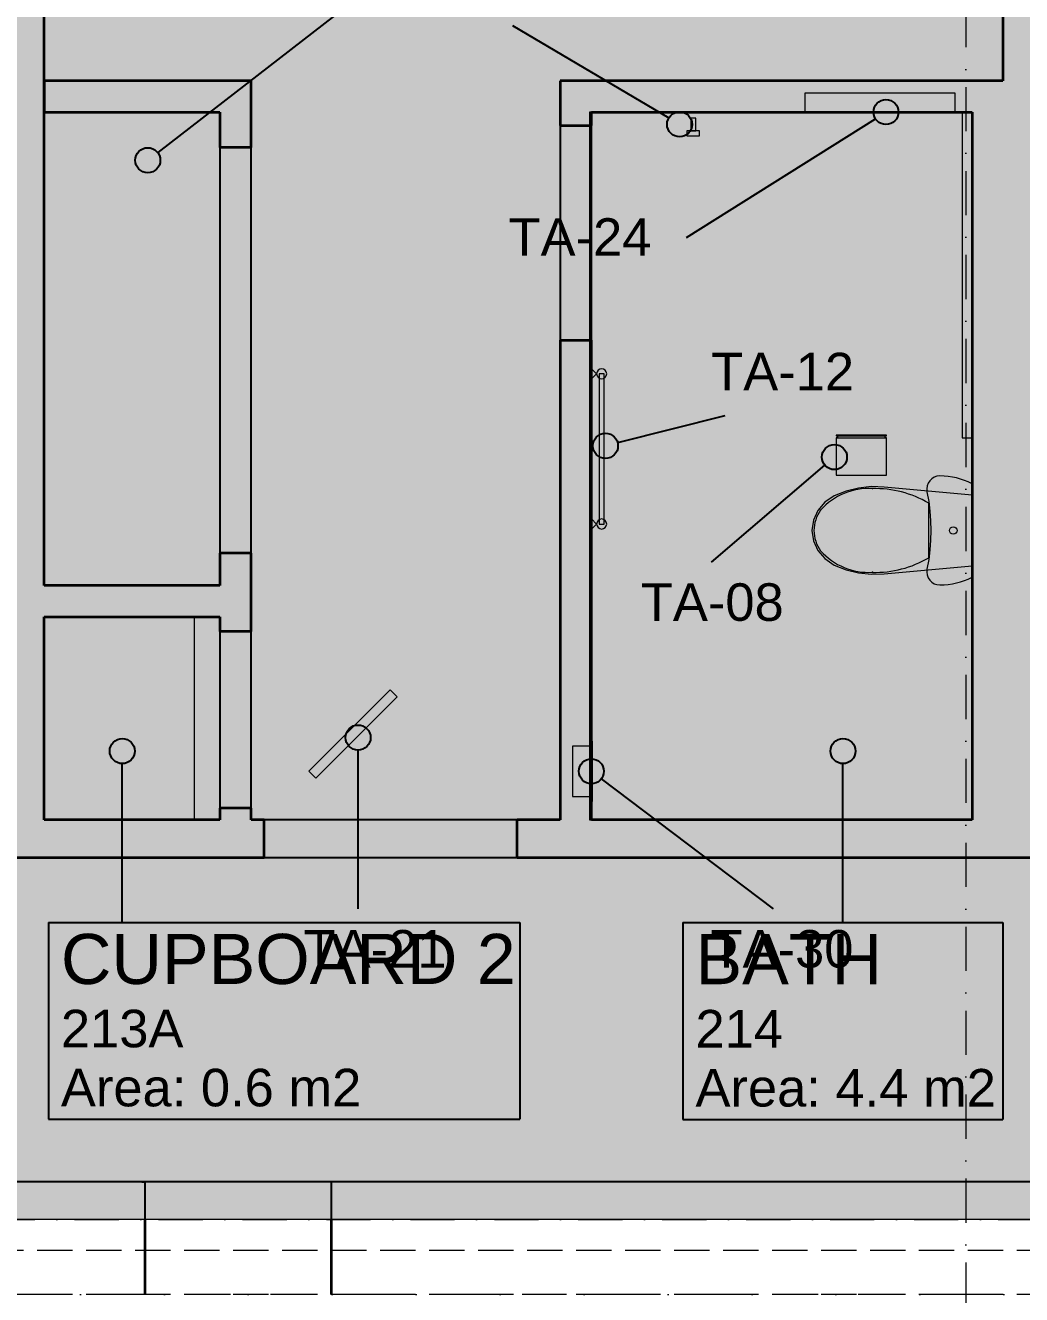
# Model space of a CAD drawing. Header units: millimetres. Extents: x -14278 to 101596, y -22378 to 34603.
# Drawn here: x 84334 to 88313, y 4373 to 9440 of the extents above; entities that cross this region are included whole.
import ezdxf
from ezdxf.enums import TextEntityAlignment as Align

# ---------------------------------------------------------------- set-up
doc = ezdxf.new("R2010")
doc.units = ezdxf.units.MM
doc.header["$MEASUREMENT"] = 0
for name, pattern in [('Dashed', [282.222223, 141.111112, -141.111112]), ('Dot & Dashed', [335.138881, 176.388884, -88.194442, 0, -70.555556]), ('Hidden Line', [195.611112, 141.111112, -54.5])]:
    doc.linetypes.add(name, pattern=pattern)
for name, color, linetype in [('A-Zz_20_10_90-T_TextFFEInternal', 7, 'Continuous'), ('NewA-Ee_25_10-M_WallsExternal', 7, 'Continuous'), ('NewA-Ee_25_10-M_WallsInternal', 7, 'Continuous'), ('NewA-Ee_30_10-M_Roofs', 7, 'Continuous'), ('NewA-Ee_30_40-M_Floors', 7, 'Continuous'), ('NewA-Ee_40_20-M_GeneralFFAndEInternalEquipment', 7, 'Continuous'), ('NewA-Ee_40_20-M_GeneralFFAndEInternalFixed', 7, 'Continuous'), ('NewA-Ee_40_20-M_GeneralFFAndEInternalSanitary', 7, 'Continuous'), ('NewA-SL-M_SpacesInternal', 7, 'Continuous'), ('NewA-Ss_30_25-M_CeilingAndSoffitSystems', 7, 'Continuous'), ('NewA-Zz_20_10_90-T_TextFFEInternal', 7, 'Continuous'), ('NewA-Zz_35_40_80-M_GridStructural', 7, 'Continuous'), ('NewA-Zz_50_10_90-P_BoundarySpace', 7, 'Continuous'), ('NewA-Zz_50_90_00-M_GrossInternal', 7, 'Continuous'), ('NewA-Zz_60_50_90-P_VoidOpening', 7, 'Continuous')]:
    doc.layers.add(name, color=color, linetype=linetype)
doc.styles.add('GENERATED_STYLE_1', font='')
doc.styles.get('GENERATED_STYLE_1').set_extended_font_data('Arial')

# ---------------------------------------------------------------- blocks, each defined once
blk = doc.blocks.new('Slab_29_2', base_point=(92290.2, 4673.4))
at = {"layer": 'NewA-Ee_30_40-M_Floors', "linetype": 'Continuous', "lineweight": 13}
blk.add_hatch(color=254, dxfattribs=at).paths.add_polyline_path([(92290.2, 4673.4), (92290.2, 10970.6), (94739.9, 10970.6), (94739.9, 13222.7), (60190.4, 13222.7), (60190.4, 4673.4)])
at = {"layer": 'NewA-Ee_30_40-M_Floors', "color": 6, "linetype": 'Continuous', "lineweight": 13, "flags": 128}
blk.add_lwpolyline([(92290.2, 4673.4), (60190.4, 4673.4), (60190.4, 13222.7), (94739.9, 13222.7), (94739.9, 10970.6), (92290.2, 10970.6)], close=True, dxfattribs=at)
blk = doc.blocks.new('BEDROOM_213_35_2', base_point=(86696, 12688))
at = {"layer": 'NewA-SL-M_SpacesInternal', "color": 253, "linetype": 'Continuous', "lineweight": 13}
for p, q in [((84409.2, 13222.7), (84409.2, 9420.6)), ((88237.2, 13222.7), (84409.2, 13222.7)), ((88237.2, 9219.3), (88237.2, 13222.7)), ((84409.2, 9420.6), (84409.2, 9219.3)), ((84409.2, 9219.3), (85235.7, 9219.3)), ((85235.7, 9219.3), (85235.7, 6268.3)), ((86469.5, 6268.3), (86469.5, 9219.3)), ((86469.5, 9219.3), (88237.2, 9219.3)), ((85235.7, 6268.3), (86469.5, 6268.3))]:
    blk.add_line(p, q, dxfattribs=at)
at = {"layer": 'NewA-SL-M_SpacesInternal', "linetype": 'Continuous'}
for p, q in [((85937.4, 13041.5), (85937.4, 12727.2)), ((85937.4, 13041.5), (87454.6, 13041.5)), ((87454.6, 13041.5), (87454.6, 12727.2)), ((85937.4, 12727.2), (85937.4, 12491.5)), ((87454.6, 12727.2), (87454.6, 12491.5)), ((85937.4, 12491.5), (85937.4, 12255.8)), ((87454.6, 12491.5), (87454.6, 12255.8)), ((85937.4, 12255.8), (87454.6, 12255.8))]:
    blk.add_line(p, q, dxfattribs=at)
at = {"layer": 'NewA-SL-M_SpacesInternal', "color": 5, "lineweight": 70, "style": 'GENERATED_STYLE_1'}
for tag, height, p in [('ROOM_NAME', 200, (85987.4, 12995.8)), ('ROOM_NUMBER', 150, (85987.4, 12693)), ('adj_text', 150, (85987.4, 12457.2))]:
    blk.add_attdef(tag, text='', height=height, dxfattribs=at).set_placement(p, align=Align.TOP_LEFT)
blk = doc.blocks.new('HALL_217_37_2', base_point=(63774.1, 5508.9))
at = {"layer": 'NewA-SL-M_SpacesInternal', "color": 253, "linetype": 'Continuous', "lineweight": 13}
for p, q in [((92290.2, 6118.3), (64013.7, 6118.3)), ((65539.9, 4823.3), (92290.2, 4823.3))]:
    blk.add_line(p, q, dxfattribs=at)
at = {"layer": 'NewA-SL-M_SpacesInternal', "color": 5, "lineweight": 70, "style": 'GENERATED_STYLE_1'}
for tag, height, p in [('ROOM_NAME', 200, (63128.1, 5816.7)), ('ROOM_NUMBER', 150, (63128.1, 5513.9)), ('adj_text', 150, (63128.1, 5278.2))]:
    blk.add_attdef(tag, text='', height=height, dxfattribs=at).set_placement(p, align=Align.TOP_LEFT)
blk = doc.blocks.new('BATH_214_46_2', base_point=(87599.1, 5504.5))
at = {"layer": 'NewA-SL-M_SpacesInternal', "color": 253, "linetype": 'Continuous', "lineweight": 13}
for p, q in [((88047, 9169.3), (87447, 9169.3)), ((87447, 9169.3), (87447, 9094.3)), ((88047, 9094.3), (88047, 9169.3)), ((86594.5, 9094.3), (86594.5, 6562.2)), ((87447, 9094.3), (86594.5, 9094.3)), ((88114.6, 9094.3), (88047, 9094.3)), ((88114.6, 6268.3), (88114.6, 9094.3)), ((86594.5, 6562.2), (86519.5, 6562.2)), ((86519.5, 6562.2), (86519.5, 6362.2)), ((86519.5, 6362.2), (86594.5, 6362.2)), ((86594.5, 6362.2), (86594.5, 6268.3)), ((86594.5, 6268.3), (88114.6, 6268.3))]:
    blk.add_line(p, q, dxfattribs=at)
at = {"layer": 'NewA-SL-M_SpacesInternal', "linetype": 'Continuous'}
for p, q in [((86960.2, 5858), (86960.2, 5543.8)), ((86960.2, 5858), (88237.9, 5858)), ((88237.9, 5858), (88237.9, 5543.8)), ((86960.2, 5543.8), (86960.2, 5308)), ((88237.9, 5543.8), (88237.9, 5308)), ((86960.2, 5308), (86960.2, 5072.3)), ((88237.9, 5308), (88237.9, 5072.3)), ((86960.2, 5072.3), (88237.9, 5072.3))]:
    blk.add_line(p, q, dxfattribs=at)
at = {"layer": 'NewA-SL-M_SpacesInternal', "color": 5, "lineweight": 70, "style": 'GENERATED_STYLE_1'}
for tag, height, p in [('ROOM_NAME', 200, (87010.2, 5812.3)), ('ROOM_NUMBER', 150, (87010.2, 5509.5)), ('adj_text', 150, (87010.2, 5273.8))]:
    blk.add_attdef(tag, text='', height=height, dxfattribs=at).set_placement(p, align=Align.TOP_LEFT)
blk = doc.blocks.new('CUPBOARD 1_213B_55_2', base_point=(86513, 9913.4))
at = {"layer": 'NewA-SL-M_SpacesInternal', "linetype": 'Continuous'}
for p, q in [((85571.3, 10267), (85571.3, 9952.7)), ((85571.3, 10267), (87454.6, 10267)), ((87454.6, 10267), (87454.6, 9952.7)), ((85571.3, 9952.7), (85571.3, 9717)), ((87454.6, 9952.7), (87454.6, 9717)), ((85571.3, 9717), (85571.3, 9481.3)), ((87454.6, 9717), (87454.6, 9481.3)), ((85571.3, 9481.3), (87454.6, 9481.3))]:
    blk.add_line(p, q, dxfattribs=at)
at = {"layer": 'NewA-SL-M_SpacesInternal', "color": 253, "linetype": 'Continuous', "lineweight": 13}
for p, q in [((84409.2, 9094.3), (84409.2, 7203.9)), ((85110.7, 9094.3), (84409.2, 9094.3)), ((85110.7, 7203.9), (85110.7, 9094.3)), ((84409.2, 7203.9), (85110.7, 7203.9))]:
    blk.add_line(p, q, dxfattribs=at)
at = {"layer": 'NewA-SL-M_SpacesInternal', "color": 5, "lineweight": 70, "style": 'GENERATED_STYLE_1'}
for tag, height, p in [('ROOM_NAME', 200, (85621.3, 10221.3)), ('ROOM_NUMBER', 150, (85621.3, 9918.4)), ('adj_text', 150, (85621.3, 9682.7))]:
    blk.add_attdef(tag, text='', height=height, dxfattribs=at).set_placement(p, align=Align.TOP_LEFT)
blk = doc.blocks.new('CUPBOARD 2_213A_60_2', base_point=(85367.7, 5505.3))
at = {"layer": 'NewA-SL-M_SpacesInternal', "color": 253, "linetype": 'Continuous', "lineweight": 13}
for p, q in [((84409.2, 7078.9), (84409.2, 6268.3)), ((85110.7, 7078.9), (84409.2, 7078.9)), ((85110.7, 6268.3), (85110.7, 7078.9)), ((84409.2, 6268.3), (85110.7, 6268.3))]:
    blk.add_line(p, q, dxfattribs=at)
at = {"layer": 'NewA-SL-M_SpacesInternal', "linetype": 'Continuous'}
for p, q in [((84426.1, 5858.9), (84426.1, 5544.6)), ((84426.1, 5858.9), (86309.4, 5858.9)), ((86309.4, 5858.9), (86309.4, 5544.6)), ((84426.1, 5544.6), (84426.1, 5308.9)), ((86309.4, 5544.6), (86309.4, 5308.9)), ((84426.1, 5308.9), (84426.1, 5073.1)), ((86309.4, 5308.9), (86309.4, 5073.1)), ((84426.1, 5073.1), (86309.4, 5073.1))]:
    blk.add_line(p, q, dxfattribs=at)
at = {"layer": 'NewA-SL-M_SpacesInternal', "color": 5, "lineweight": 70, "style": 'GENERATED_STYLE_1'}
for tag, height, p in [('ROOM_NAME', 200, (84476.1, 5813.1)), ('ROOM_NUMBER', 150, (84476.1, 5510.3)), ('adj_text', 150, (84476.1, 5274.6))]:
    blk.add_attdef(tag, text='', height=height, dxfattribs=at).set_placement(p, align=Align.TOP_LEFT)
blk = doc.blocks.new('Slab_32_2', base_point=(86587.1, 6268.3))
at = {"layer": 'NewA-Ss_30_25-M_CeilingAndSoffitSystems', "linetype": 'Continuous', "lineweight": 0}
blk.add_hatch(color=255, dxfattribs=at).paths.add_polyline_path([(86587.1, 6268.3), (88114.6, 6268.3), (88114.6, 9094.3), (86587.1, 9094.3)])
at = {"layer": 'NewA-Ss_30_25-M_CeilingAndSoffitSystems', "color": 6, "linetype": 'Continuous', "lineweight": 13, "flags": 128}
blk.add_lwpolyline([(86587.1, 6268.3), (88114.6, 6268.3), (88114.6, 9094.3), (86587.1, 9094.3)], close=True, dxfattribs=at)
blk = doc.blocks.new('Slab_44_2', base_point=(84409.2, 13222.7))
at = {"layer": 'NewA-Ss_30_25-M_CeilingAndSoffitSystems', "linetype": 'Continuous', "lineweight": 0}
blk.add_hatch(color=255, dxfattribs=at).paths.add_polyline_path([(84409.2, 13222.7), (84409.2, 9219.3), (85235.7, 9219.3), (85235.7, 6268.3), (86469.5, 6268.3), (86469.5, 9219.3), (88237.2, 9219.3), (88237.2, 13222.7)])
at = {"layer": 'NewA-Ss_30_25-M_CeilingAndSoffitSystems', "color": 6, "linetype": 'Continuous', "lineweight": 13, "flags": 128}
blk.add_lwpolyline([(84409.2, 13222.7), (84409.2, 9219.3), (85235.7, 9219.3), (85235.7, 6268.3), (86469.5, 6268.3), (86469.5, 9219.3), (88237.2, 9219.3), (88237.2, 13222.7)], close=True, dxfattribs=at)
blk = doc.blocks.new('Slab_46_2', base_point=(92290.2, 4823.3))
at = {"layer": 'NewA-Ss_30_25-M_CeilingAndSoffitSystems', "linetype": 'Continuous', "lineweight": 0}
blk.add_hatch(color=255, dxfattribs=at).paths.add_polyline_path([(92290.2, 4823.3), (92290.2, 6118.3), (64013.7, 6118.3), (64013.7, 8579), (62713.2, 8579), (62713.2, 4817.8)])
at = {"layer": 'NewA-Ss_30_25-M_CeilingAndSoffitSystems', "color": 6, "linetype": 'Continuous', "lineweight": 13, "flags": 128}
blk.add_lwpolyline([(92290.2, 4823.3), (62713.2, 4817.8), (62713.2, 8579), (64013.7, 8579), (64013.7, 6118.3), (92290.2, 6118.3)], close=True, dxfattribs=at)
blk = doc.blocks.new('Slab_53_2', base_point=(84409.2, 7078.9))
at = {"layer": 'NewA-Ss_30_25-M_CeilingAndSoffitSystems', "linetype": 'Continuous', "lineweight": 0}
blk.add_hatch(color=255, dxfattribs=at).paths.add_polyline_path([(84409.2, 7078.9), (84409.2, 6268.3), (85110.7, 6268.3), (85110.7, 7078.9)])
at = {"layer": 'NewA-Ss_30_25-M_CeilingAndSoffitSystems', "color": 6, "linetype": 'Continuous', "lineweight": 13, "flags": 128}
blk.add_lwpolyline([(84409.2, 7078.9), (85110.7, 7078.9), (85110.7, 6268.3), (84409.2, 6268.3)], close=True, dxfattribs=at)
blk = doc.blocks.new('Slab_54_2', base_point=(84409.2, 7203.9))
at = {"layer": 'NewA-Ss_30_25-M_CeilingAndSoffitSystems', "linetype": 'Continuous', "lineweight": 0}
blk.add_hatch(color=255, dxfattribs=at).paths.add_polyline_path([(84409.2, 7203.9), (85110.7, 7203.9), (85110.7, 9094.3), (84409.2, 9094.3)])
at = {"layer": 'NewA-Ss_30_25-M_CeilingAndSoffitSystems', "color": 6, "linetype": 'Continuous', "lineweight": 13, "flags": 128}
blk.add_lwpolyline([(84409.2, 7203.9), (85110.7, 7203.9), (85110.7, 9094.3), (84409.2, 9094.3)], close=True, dxfattribs=at)
blk = doc.blocks.new('Wall_71_2', base_point=(94890.2, 4673))
at = {"layer": 'NewA-Ee_25_10-M_WallsExternal', "linetype": 'Continuous'}
for p, q in [((84799.1, 4823.3), (84812.1, 4823.3)), ((84812.1, 4806.9), (84812.1, 4823.3)), ((85556.1, 4823.3), (84812.1, 4823.3)), ((85569.1, 4823.3), (85556.1, 4823.3)), ((85556.1, 4806.9), (85556.1, 4823.3)), ((84812.1, 4743.4), (84812.1, 4806.9)), ((85556.1, 4743.4), (85556.1, 4806.9)), ((84812.1, 4698.1), (84812.1, 4743.4)), ((85556.1, 4698.1), (85556.1, 4743.4)), ((84812.1, 4673), (84812.1, 4698.1)), ((85556.1, 4673), (85556.1, 4698.1))]:
    blk.add_line(p, q, dxfattribs=at)
at = {"layer": 'NewA-Ee_25_10-M_WallsExternal', "color": 92, "linetype": 'Continuous', "lineweight": 35}
for p, q in [((84812.1, 4648.1), (84812.1, 4673)), ((85556.1, 4648.1), (85556.1, 4673)), ((84812.1, 4372.9), (84812.1, 4648.1)), ((85556.1, 4372.9), (85556.1, 4648.1))]:
    blk.add_line(p, q, dxfattribs=at)
at = {"layer": 'NewA-Ee_25_10-M_WallsExternal', "linetype": 'Continuous', "flags": 128}
for points in [[(84799.1, 4823.3), (81565.7, 4823.3)], [(88802.4, 4823.3), (85569.1, 4823.3)]]:
    blk.add_lwpolyline(points, dxfattribs=at)
blk = doc.blocks.new('Wall_74_2', base_point=(94890.2, 4673))
at = {"layer": 'NewA-Ee_25_10-M_WallsExternal', "color": 6, "linetype": 'Hidden Line', "lineweight": 13}
blk.add_line((94890.2, 4372.9), (65690.2, 4372.9), dxfattribs=at)
at = {"layer": 'NewA-Ee_25_10-M_WallsExternal', "color": 6, "linetype": 'Hidden Line', "lineweight": 13, "flags": 128}
blk.add_lwpolyline([(92290.2, 4673), (65690.2, 4673)], dxfattribs=at)
blk = doc.blocks.new('Wall_87_2', base_point=(88237.2, 13222.7))
at = {"layer": 'NewA-Ee_25_10-M_WallsInternal', "color": 92, "linetype": 'Continuous', "lineweight": 35, "flags": 128}
for points in [[(88237.2, 13222.7), (88237.2, 9219.3)], [(88387.2, 13222.7), (88237.2, 13222.7)], [(88387.2, 9219.3), (88387.2, 13222.7)]]:
    blk.add_lwpolyline(points, dxfattribs=at)
blk = doc.blocks.new('Wall_88_2', base_point=(84259.2, 13222.7))
at = {"layer": 'NewA-Ee_25_10-M_WallsInternal', "color": 92, "linetype": 'Continuous', "lineweight": 35, "flags": 128}
for points in [[(84259.2, 13222.7), (84259.2, 9420.6)], [(84409.2, 13222.7), (84259.2, 13222.7)], [(84409.2, 9420.6), (84409.2, 13222.7)], [(84259.2, 9095.6), (84259.2, 7203.9)], [(84409.2, 7203.9), (84409.2, 9095.6)], [(84259.2, 7078.9), (84259.2, 6268.3)], [(84409.2, 6268.3), (84409.2, 7078.9)]]:
    blk.add_lwpolyline(points, dxfattribs=at)
blk = doc.blocks.new('Wall_93_2', base_point=(64013.7, 6118.3))
at = {"layer": 'NewA-Ee_25_10-M_WallsInternal', "color": 92, "linetype": 'Continuous', "lineweight": 35}
for p, q in [((85287.8, 6118.3), (85287.8, 6268.3)), ((86297.8, 6118.3), (86297.8, 6268.3))]:
    blk.add_line(p, q, dxfattribs=at)
at = {"layer": 'NewA-Ee_25_10-M_WallsInternal', "linetype": 'Continuous'}
for p, q in [((86297.8, 6268.3), (85287.8, 6268.3)), ((85287.8, 6118.3), (86297.8, 6118.3))]:
    blk.add_line(p, q, dxfattribs=at)
at = {"layer": 'NewA-Ee_25_10-M_WallsInternal', "color": 92, "linetype": 'Continuous', "lineweight": 35, "flags": 128}
for points in [[(85110.7, 6268.3), (84409.2, 6268.3)], [(85287.8, 6268.3), (85235.7, 6268.3)], [(86469.5, 6268.3), (86297.8, 6268.3)], [(88114.6, 6268.3), (86594.5, 6268.3)], [(83381.1, 6118.3), (85287.8, 6118.3)], [(86297.8, 6118.3), (90329.1, 6118.3)]]:
    blk.add_lwpolyline(points, dxfattribs=at)
blk = doc.blocks.new('Wall_95_2', base_point=(90159.8, 9219.3))
at = {"layer": 'NewA-Ee_25_10-M_WallsInternal', "color": 92, "linetype": 'Continuous', "lineweight": 35, "flags": 128}
for points in [[(88237.2, 9219.3), (86469.5, 9219.3)], [(90159.8, 9219.3), (88387.2, 9219.3)], [(86594.5, 9094.3), (88114.6, 9094.3)], [(88514.6, 9094.3), (90034.8, 9094.3)]]:
    blk.add_lwpolyline(points, dxfattribs=at)
blk = doc.blocks.new('Wall_96_2', base_point=(85235.7, 9219.3))
at = {"layer": 'NewA-Ee_25_10-M_WallsInternal', "color": 92, "linetype": 'Continuous', "lineweight": 35, "flags": 128}
for points in [[(85235.7, 9219.3), (84409.2, 9219.3)], [(84409.2, 9219.3), (84409.2, 9094.3)], [(84409.2, 9094.3), (85110.7, 9094.3)]]:
    blk.add_lwpolyline(points, dxfattribs=at)
blk = doc.blocks.new('Wall_115_2', base_point=(85235.7, 9219.3))
at = {"layer": 'NewA-Ee_25_10-M_WallsInternal', "color": 92, "linetype": 'Continuous', "lineweight": 35}
for p, q in [((85235.7, 8953.1), (85110.7, 8953.1)), ((85235.7, 7333.1), (85110.7, 7333.1)), ((85235.7, 7019.8), (85110.7, 7019.8)), ((85235.7, 6314.8), (85110.7, 6314.8))]:
    blk.add_line(p, q, dxfattribs=at)
at = {"layer": 'NewA-Ee_25_10-M_WallsInternal', "linetype": 'Continuous'}
for p, q in [((85110.7, 8953.1), (85110.7, 7333.1)), ((85235.7, 7333.1), (85235.7, 8953.1)), ((85110.7, 7019.8), (85110.7, 6314.8)), ((85235.7, 6314.8), (85235.7, 7019.8))]:
    blk.add_line(p, q, dxfattribs=at)
at = {"layer": 'NewA-Ee_25_10-M_WallsInternal', "color": 92, "linetype": 'Continuous', "lineweight": 35, "flags": 128}
for points in [[(85235.7, 8953.1), (85235.7, 9219.3)], [(85110.7, 9094.3), (85110.7, 8953.1)], [(85110.7, 7333.1), (85110.7, 7203.9)], [(85235.7, 7019.8), (85235.7, 7333.1)], [(85110.7, 7078.9), (85110.7, 7019.8)], [(85110.7, 6314.8), (85110.7, 6268.3)], [(85235.7, 6268.3), (85235.7, 6314.8)]]:
    blk.add_lwpolyline(points, dxfattribs=at)
blk = doc.blocks.new('Wall_116_2', base_point=(86469.5, 9219.3))
at = {"layer": 'NewA-Ee_25_10-M_WallsInternal', "color": 92, "linetype": 'Continuous', "lineweight": 35}
for p, q in [((86469.5, 9040), (86594.5, 9040)), ((86469.5, 8183), (86594.5, 8183))]:
    blk.add_line(p, q, dxfattribs=at)
at = {"layer": 'NewA-Ee_25_10-M_WallsInternal', "linetype": 'Continuous'}
for p, q in [((86469.5, 9040), (86469.5, 8183)), ((86594.5, 8183), (86594.5, 9040))]:
    blk.add_line(p, q, dxfattribs=at)
at = {"layer": 'NewA-Ee_25_10-M_WallsInternal', "color": 92, "linetype": 'Continuous', "lineweight": 35, "flags": 128}
for points in [[(86469.5, 9219.3), (86469.5, 9040)], [(86594.5, 9040), (86594.5, 9094.3)], [(86469.5, 8183), (86469.5, 6268.3)], [(86594.5, 6268.3), (86594.5, 8183)]]:
    blk.add_lwpolyline(points, dxfattribs=at)
blk = doc.blocks.new('Wall_117_2', base_point=(83433.1, 7203.9))
at = {"layer": 'NewA-Ee_25_10-M_WallsInternal', "color": 92, "linetype": 'Continuous', "lineweight": 35, "flags": 128}
for points in [[(84259.2, 7203.9), (83558.1, 7203.9)], [(85110.7, 7203.9), (84409.2, 7203.9)], [(83558.1, 7078.9), (84259.2, 7078.9)], [(84409.2, 7078.9), (85110.7, 7078.9)]]:
    blk.add_lwpolyline(points, dxfattribs=at)
blk = doc.blocks.new('Wall_132_2', base_point=(88514.6, 9219.3))
at = {"layer": 'NewA-Ee_25_10-M_WallsInternal', "color": 92, "linetype": 'Continuous', "lineweight": 35, "flags": 128}
for points in [[(88114.6, 9094.3), (88114.6, 6268.3)], [(88514.6, 6268.3), (88514.6, 9094.3)]]:
    blk.add_lwpolyline(points, dxfattribs=at)
blk = doc.blocks.new('Wall_135_2', base_point=(83433.1, 9420.6))
at = {"layer": 'NewA-Ee_25_10-M_WallsInternal', "color": 92, "linetype": 'Continuous', "lineweight": 35, "flags": 128}
for points in [[(84259.2, 9420.6), (83433.1, 9420.6)], [(84409.2, 9095.6), (84409.2, 9420.6)], [(83558.1, 9095.6), (84259.2, 9095.6)]]:
    blk.add_lwpolyline(points, dxfattribs=at)
blk = doc.blocks.new('Standard grid marker')
at = {"layer": 'NewA-Zz_35_40_80-M_GridStructural', "color": 6, "linetype": 'Dot & Dashed', "lineweight": 13}
blk.add_line((1000, 0), (18130.8, 0), dxfattribs=at)
at = {"layer": 'NewA-Zz_35_40_80-M_GridStructural', "style": 'GENERATED_STYLE_1'}
blk.add_attdef('AC_MarkerText_1', text='', height=250, rotation=90, dxfattribs=at).set_placement((-250, 14.3), align=Align.MIDDLE_CENTER)
blk = doc.blocks.new('Standard grid marker_2')
at = {"layer": 'NewA-Zz_35_40_80-M_GridStructural', "color": 6, "linetype": 'Dot & Dashed', "lineweight": 13}
blk.add_line((1000, 0), (40175.6, 0), dxfattribs=at)
at = {"layer": 'NewA-Zz_35_40_80-M_GridStructural', "style": 'GENERATED_STYLE_1'}
blk.add_attdef('AC_MarkerText_1', text='', height=250, dxfattribs=at).set_placement((41425.6, 14.3), align=Align.MIDDLE_CENTER)
blk = doc.blocks.new('Standard grid marker_4')
at = {"layer": 'NewA-Zz_35_40_80-M_GridStructural', "color": 6, "linetype": 'Dot & Dashed', "lineweight": 13}
blk.add_line((1000, 0), (40175.6, 0), dxfattribs=at)
blk = doc.blocks.new('Wall Hanging Rack 19')
at = {"layer": 'NewA-Ee_40_20-M_GeneralFFAndEInternalEquipment', "color": 1, "linetype": 'Continuous', "lineweight": 18}
for p, q in [((25, 0), (-25, 0)), ((-25, 0), (-25, -20)), ((25, -20), (25, 0)), ((-25, -20), (25, -20)), ((10, -20), (-10, -20)), ((-10, -20), (-10, -70)), ((10, -70), (10, -20)), ((-10, -70), (10, -70))]:
    blk.add_line(p, q, dxfattribs=at)
blk = doc.blocks.new('Towel Rack 19')
at = {"layer": 'NewA-Ee_40_20-M_GeneralFFAndEInternalEquipment', "color": 1, "linetype": 'Continuous', "lineweight": 18}
for p, q in [((-280, 0), (-320, 0)), ((-320, 0), (-300, -20)), ((-300, -20), (-280, 0)), ((320, 0), (280, 0)), ((280, 0), (300, -20)), ((300, -20), (320, 0)), ((300, -30), (-300, -30)), ((-300, -30), (-300, -50)), ((-300, -50), (300, -50)), ((300, -50), (300, -30))]:
    blk.add_line(p, q, dxfattribs=at)
for centre, start, end in [((-300, -40), 0, 180), ((-300, -40), 180, 0), ((300, -40), 0, 180), ((300, -40), 180, 0)]:
    blk.add_arc(centre, 20, start, end, dxfattribs=at)
blk = doc.blocks.new('Soap Dispenser 19')
at = {"layer": 'NewA-Ee_40_20-M_GeneralFFAndEInternalEquipment', "color": 1, "linetype": 'Dashed', "lineweight": 18}
for p, q in [((0, 75), (0, 0)), ((200, 75), (0, 75)), ((200, 0), (200, 75))]:
    blk.add_line(p, q, dxfattribs=at)
at = {"layer": 'NewA-Ee_40_20-M_GeneralFFAndEInternalEquipment', "color": 1, "linetype": 'Continuous', "lineweight": 18}
for p, q in [((-20, 0), (-20, -5)), ((220, 0), (-20, 0)), ((220, -5), (220, 0)), ((-20, -5), (220, -5))]:
    blk.add_line(p, q, dxfattribs=at)
blk = doc.blocks.new('Toilet Paper Dispenser 19')
at = {"layer": 'NewA-Ee_40_20-M_GeneralFFAndEInternalEquipment', "color": 1, "linetype": 'Continuous', "lineweight": 18}
for p, q in [((200, 0), (0, 0)), ((0, 0), (0, -2)), ((200, -2), (200, 0)), ((0, -2), (5, -2)), ((0, -2), (200, -2)), ((5, -10), (0, -10)), ((0, -10), (0, -160)), ((0, -10), (200, -10)), ((5, -2), (5, -10)), ((195, -10), (195, -2)), ((195, -2), (200, -2)), ((200, -10), (195, -10)), ((200, -160), (200, -10)), ((0, -160), (200, -160))]:
    blk.add_line(p, q, dxfattribs=at)
blk = doc.blocks.new('Cabinet Wall Single Door 19')
at = {"layer": 'NewA-Ee_40_20-M_GeneralFFAndEInternalEquipment', "color": 1, "linetype": 'Continuous', "lineweight": 18}
for p, q in [((600, 75), (0, 75)), ((0, 75), (0, 0)), ((600, 0), (600, 75)), ((0, 0), (600, 0))]:
    blk.add_line(p, q, dxfattribs=at)
blk = doc.blocks.new('WC 19')
at = {"layer": 'NewA-Ee_40_20-M_GeneralFFAndEInternalSanitary', "color": 1, "linetype": 'Continuous', "lineweight": 18}
for p, q in [((-193.9, -40.1), (-200.1, -55.5)), ((-186.8, -25), (-193.9, -40.1)), ((186.8, -25), (-186.8, -25)), ((-141, -25), (-173.3, -375.4)), ((141, -25), (-141, -25)), ((173.3, -375.4), (141, -25)), ((193.9, -40.1), (186.8, -25)), ((200.1, -55.5), (193.9, -40.1)), ((-209.7, -87.4), (-213.1, -103.7)), ((-205.4, -71.3), (-209.7, -87.4)), ((-200.1, -55.5), (-205.4, -71.3)), ((205.4, -71.3), (200.1, -55.5)), ((209.7, -87.4), (205.4, -71.3)), ((213.1, -103.7), (209.7, -87.4)), ((-217, -136.8), (-217.5, -153.5)), ((-215.5, -120.2), (-217, -136.8)), ((-213.1, -103.7), (-215.5, -120.2)), ((215.5, -120.2), (213.1, -103.7)), ((217, -136.8), (215.5, -120.2)), ((217.5, -153.5), (217, -136.8)), ((-217.5, -153.5), (-216.2, -165)), ((-216.2, -165), (-212.4, -176)), ((-212.4, -176), (-206.3, -185.9)), ((-206.3, -185.9), (-198.2, -194.1)), ((-198.2, -194.1), (-188.5, -200.5)), ((-188.5, -200.5), (-177.6, -204.5)), ((-154.5, -205), (-116.2, -198.2)), ((-116.2, -198.2), (-77.6, -193.3)), ((0, -198), (-108.9, -198)), ((-77.6, -193.3), (-38.9, -190.4)), ((-38.9, -190.4), (0, -189.4)), ((0, -189.4), (38.9, -190.4)), ((108.9, -198), (0, -198)), ((38.9, -190.4), (77.6, -193.3)), ((77.6, -193.3), (116.2, -198.2)), ((116.2, -198.2), (154.5, -205)), ((177.6, -204.5), (188.5, -200.5)), ((188.5, -200.5), (198.2, -194.1)), ((198.2, -194.1), (206.3, -185.9)), ((206.3, -185.9), (212.4, -176)), ((212.4, -176), (216.2, -165)), ((216.2, -165), (217.5, -153.5)), ((-177.6, -204.5), (-166.1, -206)), ((-166.1, -206), (-154.5, -205)), ((154.5, -205), (166.1, -206)), ((166.1, -206), (177.6, -204.5)), ((-173.3, -375.4), (-174.9, -427.1)), ((174.9, -427.1), (173.3, -375.4)), ((-174.9, -427.1), (-169.4, -478.4)), ((169.4, -478.4), (174.9, -427.1)), ((-169.4, -478.4), (-157, -528.2)), ((157, -528.2), (169.4, -478.4)), ((-157, -528.2), (-138, -575.1)), ((138, -575.1), (157, -528.2)), ((-138, -575.1), (-112.4, -612.3)), ((112.4, -612.3), (138, -575.1)), ((-112.4, -612.3), (-79.4, -640.8)), ((-79.4, -640.8), (-41, -658.8)), ((0, -656.4), (0, -656.4)), ((41, -658.8), (79.4, -640.8)), ((79.4, -640.8), (112.4, -612.3)), ((81.1, -629.6), (81.1, -629.6)), ((-41, -658.8), (0, -665)), ((0, -665), (41, -658.8))]:
    blk.add_line(p, q, dxfattribs=at)
blk.add_circle((0, -100), 15, dxfattribs=at)
for centre, radius, start, end in [((258.1, -412.9), 425.4, 149.6518, 181.3539), ((-258.1, -412.9), 425.4, 358.6461, 30.3482), ((89.5, -437.3), 257, 176.8048, 228.4245), ((-89.5, -437.3), 257, 311.5755, 3.1952), ((0.8, -517.8), 138.6, 233.7772, 269.6644), ((-0.8, -517.8), 138.6, 270.3356, 306.2228)]:
    blk.add_arc(centre, radius, start, end, dxfattribs=at)
for p in [(108.9, -198), (-167, -423), (167, -423), (-81.1, -629.6)]:
    blk.add_point(p, dxfattribs=at)
blk = doc.blocks.new('Shelves 20')
at = {"layer": 'NewA-Ee_40_20-M_GeneralFFAndEInternalFixed', "color": 6, "linetype": 'Continuous', "lineweight": 13}
for p, q in [((405.4, 0), (-405.4, 0)), ((405.4, -600), (405.4, 0)), ((-405.4, 0), (-405.4, -600)), ((-405.4, -600), (405.4, -600))]:
    blk.add_line(p, q, dxfattribs=at)
blk = doc.blocks.new('Mirror 19_4')
at = {"layer": 'NewA-Ee_40_20-M_GeneralFFAndEInternalEquipment', "color": 1, "linetype": 'Continuous', "lineweight": 18}
for p, q in [((460, 40), (0, 40)), ((0, 40), (0, 0)), ((460, 40), (0, 40)), ((0, 40), (0, 0)), ((0, 0), (460, 0)), ((0, 0), (460, 0)), ((460, 0), (460, 40)), ((460, 0), (460, 40))]:
    blk.add_line(p, q, dxfattribs=at)
blk = doc.blocks.new('Mirror 19_5')
at = {"layer": 'NewA-Ee_40_20-M_GeneralFFAndEInternalEquipment', "color": 1, "linetype": 'Continuous', "lineweight": 18}
for p, q in [((1300, 40), (0, 40)), ((0, 40), (0, 0)), ((1300, 40), (0, 40)), ((0, 40), (0, 0)), ((0, 0), (1300, 0)), ((0, 0), (1300, 0)), ((1300, 0), (1300, 40)), ((1300, 0), (1300, 40))]:
    blk.add_line(p, q, dxfattribs=at)
blk = doc.blocks.new('Beam_16_2', base_point=(94890.2, 4673))
at = {"layer": 'NewA-Ee_30_10-M_Roofs', "color": 6, "linetype": 'Hidden Line', "lineweight": 13}
blk.add_line((94890.2, 4673), (60040.2, 4673), dxfattribs=at)
blk = doc.blocks.new('Line_133_2', base_point=(85662.9, 5912.8))
at = {"layer": 'NewA-Zz_20_10_90-T_TextFFEInternal', "linetype": 'Continuous'}
blk.add_hatch(color=256, dxfattribs=at).paths.add_polyline_path([(85712.9, 6597.1), (85709.1, 6616.3), (85698.2, 6632.5), (85682, 6643.3), (85662.9, 6647.1), (85643.7, 6643.3), (85627.5, 6632.5), (85616.7, 6616.3), (85612.9, 6597.1), (85616.7, 6578), (85627.5, 6561.8), (85643.7, 6550.9), (85662.9, 6547.1), (85682, 6550.9), (85698.2, 6561.8), (85709.1, 6578)])
blk.add_line((85662.9, 5912.8), (85662.9, 6547.1), dxfattribs=at)
blk.add_circle((85662.9, 6597.1), 50, dxfattribs=at)
blk = doc.blocks.new('Line_135_2', base_point=(87321.5, 5912.8))
at = {"layer": 'NewA-Zz_20_10_90-T_TextFFEInternal', "linetype": 'Continuous'}
blk.add_hatch(color=256, dxfattribs=at).paths.add_polyline_path([(86644.5, 6462.2), (86640.7, 6481.3), (86629.9, 6497.5), (86613.6, 6508.4), (86594.5, 6512.2), (86575.4, 6508.4), (86559.1, 6497.5), (86548.3, 6481.3), (86544.5, 6462.2), (86548.3, 6443), (86559.1, 6426.8), (86575.4, 6416), (86594.5, 6412.2), (86613.6, 6416), (86629.9, 6426.8), (86640.7, 6443)])
blk.add_line((87321.5, 5912.8), (86634.4, 6432), dxfattribs=at)
blk.add_circle((86594.5, 6462.2), 50, dxfattribs=at)
blk = doc.blocks.new('Line_142_2', base_point=(87074.4, 7297.2))
at = {"layer": 'NewA-Zz_20_10_90-T_TextFFEInternal', "linetype": 'Continuous'}
blk.add_hatch(color=256, dxfattribs=at).paths.add_polyline_path([(87615.2, 7716.7), (87611.4, 7735.8), (87600.6, 7752), (87584.3, 7762.9), (87565.2, 7766.7), (87546.1, 7762.9), (87529.8, 7752), (87519, 7735.8), (87515.2, 7716.7), (87519, 7697.6), (87529.8, 7681.3), (87546.1, 7670.5), (87565.2, 7666.7), (87584.3, 7670.5), (87600.6, 7681.3), (87611.4, 7697.6)])
blk.add_line((87074.4, 7297.2), (87527.2, 7684.2), dxfattribs=at)
blk.add_circle((87565.2, 7716.7), 50, dxfattribs=at)
blk = doc.blocks.new('Line_151_2', base_point=(86279.9, 9439.8))
at = {"layer": 'NewA-Zz_20_10_90-T_TextFFEInternal', "linetype": 'Continuous'}
blk.add_hatch(color=256, dxfattribs=at).paths.add_polyline_path([(86996.6, 9045.3), (86992.8, 9064.5), (86981.9, 9080.7), (86965.7, 9091.5), (86946.6, 9095.3), (86927.4, 9091.5), (86911.2, 9080.7), (86900.4, 9064.5), (86896.6, 9045.3), (86900.4, 9026.2), (86911.2, 9010), (86927.4, 8999.1), (86946.6, 8995.3), (86965.7, 8999.1), (86981.9, 9010), (86992.8, 9026.2)])
blk.add_line((86279.9, 9439.8), (86903.5, 9070.8), dxfattribs=at)
blk.add_circle((86946.6, 9045.3), 50, dxfattribs=at)
blk = doc.blocks.new('Line_158_2', base_point=(86973.9, 8594.1))
at = {"layer": 'NewA-Zz_20_10_90-T_TextFFEInternal', "linetype": 'Continuous'}
blk.add_hatch(color=256, dxfattribs=at).paths.add_polyline_path([(87820.8, 9094.3), (87817, 9113.5), (87806.2, 9129.7), (87790, 9140.5), (87770.8, 9144.3), (87751.7, 9140.5), (87735.5, 9129.7), (87724.7, 9113.5), (87720.8, 9094.3), (87724.7, 9075.2), (87735.5, 9059), (87751.7, 9048.1), (87770.8, 9044.3), (87790, 9048.1), (87806.2, 9059), (87817, 9075.2)])
blk.add_line((86973.9, 8594.1), (87728.5, 9067.8), dxfattribs=at)
blk.add_circle((87770.8, 9094.3), 50, dxfattribs=at)
blk = doc.blocks.new('Line_162_2', base_point=(87127.8, 7881.7))
at = {"layer": 'NewA-Zz_20_10_90-T_TextFFEInternal', "linetype": 'Continuous'}
blk.add_hatch(color=256, dxfattribs=at).paths.add_polyline_path([(86700.7, 7761.8), (86696.9, 7780.9), (86686, 7797.1), (86669.8, 7808), (86650.7, 7811.8), (86631.5, 7808), (86615.3, 7797.1), (86604.5, 7780.9), (86600.7, 7761.8), (86604.5, 7742.6), (86615.3, 7726.4), (86631.5, 7715.6), (86650.7, 7711.8), (86669.8, 7715.6), (86686, 7726.4), (86696.9, 7742.6)])
blk.add_line((87127.8, 7881.7), (86699.2, 7774), dxfattribs=at)
blk.add_circle((86650.7, 7761.8), 50, dxfattribs=at)
blk = doc.blocks.new('Line_173_2', base_point=(87599.1, 5858))
at = {"layer": 'NewA-Zz_50_10_90-P_BoundarySpace', "linetype": 'Continuous'}
blk.add_hatch(color=256, dxfattribs=at).paths.add_polyline_path([(87649.1, 6543), (87645.3, 6562.1), (87634.4, 6578.3), (87618.2, 6589.1), (87599.1, 6593), (87579.9, 6589.1), (87563.7, 6578.3), (87552.9, 6562.1), (87549.1, 6543), (87552.9, 6523.8), (87563.7, 6507.6), (87579.9, 6496.8), (87599.1, 6493), (87618.2, 6496.8), (87634.4, 6507.6), (87645.3, 6523.8)])
blk.add_line((87599.1, 5858), (87599.1, 6493), dxfattribs=at)
blk.add_circle((87599.1, 6543), 50, dxfattribs=at)
blk = doc.blocks.new('Line_179_2', base_point=(84721, 5858))
at = {"layer": 'NewA-Zz_50_10_90-P_BoundarySpace', "linetype": 'Continuous'}
blk.add_hatch(color=256, dxfattribs=at).paths.add_polyline_path([(84771, 6543), (84767.2, 6562.1), (84756.3, 6578.3), (84740.1, 6589.1), (84721, 6593), (84701.8, 6589.1), (84685.6, 6578.3), (84674.8, 6562.1), (84671, 6543), (84674.8, 6523.8), (84685.6, 6507.6), (84701.8, 6496.8), (84721, 6493), (84740.1, 6496.8), (84756.3, 6507.6), (84767.2, 6523.8)])
blk.add_line((84721, 5858), (84721, 6493), dxfattribs=at)
blk.add_circle((84721, 6543), 50, dxfattribs=at)
blk = doc.blocks.new('Line_184_2', base_point=(85571.3, 9481.3))
at = {"layer": 'NewA-Zz_50_10_90-P_BoundarySpace', "linetype": 'Continuous'}
blk.add_hatch(color=256, dxfattribs=at).paths.add_polyline_path([(84873.1, 8902), (84869.3, 8921.2), (84858.4, 8937.4), (84842.2, 8948.2), (84823.1, 8952), (84803.9, 8948.2), (84787.7, 8937.4), (84776.9, 8921.2), (84773.1, 8902), (84776.9, 8882.9), (84787.7, 8866.7), (84803.9, 8855.9), (84823.1, 8852), (84842.2, 8855.9), (84858.4, 8866.7), (84869.3, 8882.9)])
blk.add_line((85571.3, 9481.3), (84862.6, 8932.7), dxfattribs=at)
blk.add_circle((84823.1, 8902), 50, dxfattribs=at)
blk = doc.blocks.new('Label_239_2', base_point=(86930.6, 5912.8))
at = {"layer": 'A-Zz_20_10_90-T_TextFFEInternal', "insert": (87355.6, 5828.5), "char_height": 150, "attachment_point": 2, "style": 'GENERATED_STYLE_1'}
blk.add_mtext('\\fArial|b0|i0|c0|p34;TA-30\\fArial|b0|i0|c0|p34;\\fArial|b0|i0|c0|p34;\\fArial|b0|i0|c0|p34;\\fArial|b0|i0|c0|p34;\\fArial|b0|i0|c0|p34;\\fArial|b0|i0|c0|p34;\\fArial|b0|i0|c0|p34;\\fArial|b0|i0|c0|p34;\\fArial|b0|i0|c0|p34;\\fArial|b0|i0|c0|p34;\\fArial|b0|i0|c0|p34;\\fArial|b0|i0|c0|p34;\\fArial|b0|i0|c0|p34;\\fArial|b0|i0|c0|p34;\\fArial|b0|i0|c0|p34;\\fArial|b0|i0|c0|p34;\\fArial|b0|i0|c0|p34;\\fArial|b0|i0|c0|p34;\\fArial|b0|i0|c0|p34;\\fArial|b0|i0|c0|p34;\\fArial|b0|i0|c0|p34;\\fArial|b0|i0|c0|p34;\\fArial|b0|i0|c0|p34;\\fArial|b0|i0|c0|p34;\\fArial|b0|i0|c0|p34;\\fArial|b0|i0|c0|p34;\\fArial|b0|i0|c0|p34;\\fArial|b0|i0|c0|p34;\\fArial|b0|i0|c0|p34;}', dxfattribs=at)
blk = doc.blocks.new('Label_240_2', base_point=(86933.2, 8217.4))
at = {"layer": 'A-Zz_20_10_90-T_TextFFEInternal', "insert": (87358.2, 8133.1), "char_height": 150, "attachment_point": 2, "style": 'GENERATED_STYLE_1'}
blk.add_mtext('\\fArial|b0|i0|c0|p34;TA-12\\fArial|b0|i0|c0|p34;\\fArial|b0|i0|c0|p34;\\fArial|b0|i0|c0|p34;\\fArial|b0|i0|c0|p34;\\fArial|b0|i0|c0|p34;\\fArial|b0|i0|c0|p34;\\fArial|b0|i0|c0|p34;\\fArial|b0|i0|c0|p34;\\fArial|b0|i0|c0|p34;\\fArial|b0|i0|c0|p34;\\fArial|b0|i0|c0|p34;\\fArial|b0|i0|c0|p34;\\fArial|b0|i0|c0|p34;\\fArial|b0|i0|c0|p34;\\fArial|b0|i0|c0|p34;\\fArial|b0|i0|c0|p34;\\fArial|b0|i0|c0|p34;\\fArial|b0|i0|c0|p34;\\fArial|b0|i0|c0|p34;\\fArial|b0|i0|c0|p34;\\fArial|b0|i0|c0|p34;\\fArial|b0|i0|c0|p34;\\fArial|b0|i0|c0|p34;\\fArial|b0|i0|c0|p34;\\fArial|b0|i0|c0|p34;\\fArial|b0|i0|c0|p34;\\fArial|b0|i0|c0|p34;\\fArial|b0|i0|c0|p34;\\fArial|b0|i0|c0|p34;}', dxfattribs=at)
blk = doc.blocks.new('Label_242_2', base_point=(86123.9, 8754.6))
at = {"layer": 'A-Zz_20_10_90-T_TextFFEInternal', "insert": (86548.9, 8670.3), "char_height": 150, "attachment_point": 2, "style": 'GENERATED_STYLE_1'}
blk.add_mtext('\\fArial|b0|i0|c0|p34;TA-24\\fArial|b0|i0|c0|p34;\\fArial|b0|i0|c0|p34;\\fArial|b0|i0|c0|p34;\\fArial|b0|i0|c0|p34;\\fArial|b0|i0|c0|p34;\\fArial|b0|i0|c0|p34;\\fArial|b0|i0|c0|p34;\\fArial|b0|i0|c0|p34;\\fArial|b0|i0|c0|p34;\\fArial|b0|i0|c0|p34;\\fArial|b0|i0|c0|p34;\\fArial|b0|i0|c0|p34;\\fArial|b0|i0|c0|p34;\\fArial|b0|i0|c0|p34;\\fArial|b0|i0|c0|p34;\\fArial|b0|i0|c0|p34;\\fArial|b0|i0|c0|p34;\\fArial|b0|i0|c0|p34;\\fArial|b0|i0|c0|p34;\\fArial|b0|i0|c0|p34;\\fArial|b0|i0|c0|p34;\\fArial|b0|i0|c0|p34;\\fArial|b0|i0|c0|p34;\\fArial|b0|i0|c0|p34;\\fArial|b0|i0|c0|p34;\\fArial|b0|i0|c0|p34;\\fArial|b0|i0|c0|p34;\\fArial|b0|i0|c0|p34;\\fArial|b0|i0|c0|p34;}', dxfattribs=at)
blk = doc.blocks.new('Label_243_2', base_point=(86652.2, 7297.2))
at = {"layer": 'A-Zz_20_10_90-T_TextFFEInternal', "insert": (87077.2, 7212.9), "char_height": 150, "attachment_point": 2, "style": 'GENERATED_STYLE_1'}
blk.add_mtext('\\fArial|b0|i0|c0|p34;TA-08\\fArial|b0|i0|c0|p34;\\fArial|b0|i0|c0|p34;\\fArial|b0|i0|c0|p34;\\fArial|b0|i0|c0|p34;\\fArial|b0|i0|c0|p34;\\fArial|b0|i0|c0|p34;\\fArial|b0|i0|c0|p34;\\fArial|b0|i0|c0|p34;\\fArial|b0|i0|c0|p34;\\fArial|b0|i0|c0|p34;\\fArial|b0|i0|c0|p34;\\fArial|b0|i0|c0|p34;\\fArial|b0|i0|c0|p34;\\fArial|b0|i0|c0|p34;\\fArial|b0|i0|c0|p34;\\fArial|b0|i0|c0|p34;\\fArial|b0|i0|c0|p34;\\fArial|b0|i0|c0|p34;\\fArial|b0|i0|c0|p34;\\fArial|b0|i0|c0|p34;\\fArial|b0|i0|c0|p34;\\fArial|b0|i0|c0|p34;\\fArial|b0|i0|c0|p34;\\fArial|b0|i0|c0|p34;\\fArial|b0|i0|c0|p34;\\fArial|b0|i0|c0|p34;\\fArial|b0|i0|c0|p34;\\fArial|b0|i0|c0|p34;\\fArial|b0|i0|c0|p34;}', dxfattribs=at)
blk = doc.blocks.new('Label_250_2', base_point=(85305.7, 5912.8))
at = {"layer": 'A-Zz_20_10_90-T_TextFFEInternal', "insert": (85730.7, 5828.5), "char_height": 150, "attachment_point": 2, "style": 'GENERATED_STYLE_1'}
blk.add_mtext('\\fArial|b0|i0|c0|p34;TA-21\\fArial|b0|i0|c0|p34;\\fArial|b0|i0|c0|p34;\\fArial|b0|i0|c0|p34;\\fArial|b0|i0|c0|p34;\\fArial|b0|i0|c0|p34;\\fArial|b0|i0|c0|p34;\\fArial|b0|i0|c0|p34;\\fArial|b0|i0|c0|p34;\\fArial|b0|i0|c0|p34;\\fArial|b0|i0|c0|p34;\\fArial|b0|i0|c0|p34;\\fArial|b0|i0|c0|p34;\\fArial|b0|i0|c0|p34;\\fArial|b0|i0|c0|p34;\\fArial|b0|i0|c0|p34;\\fArial|b0|i0|c0|p34;\\fArial|b0|i0|c0|p34;\\fArial|b0|i0|c0|p34;\\fArial|b0|i0|c0|p34;\\fArial|b0|i0|c0|p34;\\fArial|b0|i0|c0|p34;\\fArial|b0|i0|c0|p34;\\fArial|b0|i0|c0|p34;\\fArial|b0|i0|c0|p34;\\fArial|b0|i0|c0|p34;\\fArial|b0|i0|c0|p34;\\fArial|b0|i0|c0|p34;\\fArial|b0|i0|c0|p34;\\fArial|b0|i0|c0|p34;}', dxfattribs=at)
blk = doc.blocks.new('Beam_18_2', base_point=(94890.2, 4549.7))
at = {"layer": 'NewA-Zz_60_50_90-P_VoidOpening', "color": 6, "linetype": 'Hidden Line', "lineweight": 13}
blk.add_line((94890.2, 4549.7), (60040.2, 4549.7), dxfattribs=at)

msp = doc.modelspace()

# ---------------------------------------------------------------- hatches: boundary and pattern name
at = {"layer": 'NewA-Zz_50_90_00-M_GrossInternal', "linetype": 'Continuous', "lineweight": 140}
msp.add_hatch(color=1, dxfattribs=at).paths.add_polyline_path([(60190.4, 13222.7), (94739.9, 13222.7), (94739.9, 4823.3), (65539.9, 4823.3), (65539.9, 273.3), (62090.4, 273.3), (62090.4, 4823.3), (60190.4, 4823.3)])

# ---------------------------------------------------------------- linework, layer by layer
at = {"layer": 'NewA-Zz_50_90_00-M_GrossInternal', "linetype": 'Continuous', "flags": 128}
msp.add_lwpolyline([(60190.4, 13222.7), (94739.9, 13222.7), (94739.9, 4823.3), (65539.9, 4823.3), (65539.9, 273.3), (62090.4, 273.3), (62090.4, 4823.3), (60190.4, 4823.3)], close=True, dxfattribs=at)

# ---------------------------------------------------------------- block references
at = {"layer": 'A-Zz_20_10_90-T_TextFFEInternal', "color": 6, "linetype": 'Continuous', "lineweight": 13}
for name, p in [('Label_242_2', (86123.9, 8754.6)), ('Label_240_2', (86933.2, 8217.4)), ('Label_243_2', (86652.2, 7297.2)), ('Label_250_2', (85305.7, 5912.8)), ('Label_239_2', (86930.6, 5912.8))]:
    msp.add_blockref(name, p, dxfattribs=at)
at = {"layer": 'NewA-Ee_25_10-M_WallsExternal', "color": 92, "lineweight": 35}
for name in ['Wall_71_2', 'Wall_74_2']:
    msp.add_blockref(name, (94890.2, 4673), dxfattribs=at)
at = {"layer": 'NewA-Ee_25_10-M_WallsInternal', "color": 92, "lineweight": 35}
for name, p in [('Wall_88_2', (84259.2, 13222.7)), ('Wall_87_2', (88237.2, 13222.7)), ('Wall_135_2', (83433.1, 9420.6)), ('Wall_96_2', (85235.7, 9219.3)), ('Wall_115_2', (85235.7, 9219.3)), ('Wall_95_2', (90159.8, 9219.3)), ('Wall_116_2', (86469.5, 9219.3)), ('Wall_132_2', (88514.6, 9219.3)), ('Wall_117_2', (83433.1, 7203.9)), ('Wall_93_2', (64013.7, 6118.3))]:
    msp.add_blockref(name, p, dxfattribs=at)
at = {"layer": 'NewA-Ee_30_10-M_Roofs', "color": 6, "lineweight": 13}
msp.add_blockref('Beam_16_2', (94890.2, 4673), dxfattribs=at)
at = {"layer": 'NewA-Ee_30_40-M_Floors', "color": 6, "linetype": 'Continuous', "lineweight": 13}
msp.add_blockref('Slab_29_2', (92290.2, 4673.4), dxfattribs=at)
at = {"layer": 'NewA-Ee_40_20-M_GeneralFFAndEInternalEquipment', "color": 6, "linetype": 'Continuous', "lineweight": 13, "zscale": 1000}
for name, p in [('Cabinet Wall Single Door 19', (87447, 9094.3)), ('Toilet Paper Dispenser 19', (87572.5, 7804))]:
    msp.add_blockref(name, p, dxfattribs=at)
for name, p, rotation in [('Mirror 19_5', (88074.6, 9094.3), 269.9999999999999), ('Wall Hanging Rack 19', (87001.2, 9000), 180), ('Towel Rack 19', (86595.5, 7749.6), 90), ('Mirror 19_4', (85790.9, 6788.1), 225), ('Soap Dispenser 19', (86594.5, 6362.2), 90)]:
    msp.add_blockref(name, p, dxfattribs=dict(at, rotation=rotation))
at = {"layer": 'NewA-Ee_40_20-M_GeneralFFAndEInternalFixed', "color": 6, "linetype": 'Continuous', "lineweight": 13, "zscale": 1000, "rotation": 90}
msp.add_blockref('Shelves 20', (84409.2, 6673.7), dxfattribs=at)
at = {"layer": 'NewA-Ee_40_20-M_GeneralFFAndEInternalSanitary', "color": 6, "linetype": 'Continuous', "lineweight": 13, "zscale": 1000, "rotation": 270}
msp.add_blockref('WC 19', (88139.6, 7423.8), dxfattribs=at)
at = {"layer": 'NewA-SL-M_SpacesInternal', "linetype": 'Continuous'}
for name, p, values in [('BEDROOM_213_35_2', (86696, 12688), {'ROOM_NAME': 'BEDROOM', 'ROOM_NUMBER': '213', 'adj_text': 'Area: 19 m2'}), ('CUPBOARD 1_213B_55_2', (86513, 9913.4), {'ROOM_NAME': 'CUPBOARD 1', 'ROOM_NUMBER': '213B', 'adj_text': 'Area: 1.3 m2'}), ('BATH_214_46_2', (87599.1, 5504.5), {'ROOM_NAME': 'BATH', 'ROOM_NUMBER': '214', 'adj_text': 'Area: 4.4 m2'}), ('CUPBOARD 2_213A_60_2', (85367.7, 5505.3), {'ROOM_NAME': 'CUPBOARD 2', 'ROOM_NUMBER': '213A', 'adj_text': 'Area: 0.6 m2'})]:
    msp.add_blockref(name, p, dxfattribs=at).add_auto_attribs(values)
msp.add_blockref('HALL_217_37_2', (63774.1, 5508.9), dxfattribs=at)
at = {"layer": 'NewA-Ss_30_25-M_CeilingAndSoffitSystems', "color": 6, "linetype": 'Continuous', "lineweight": 13}
for name, p in [('Slab_44_2', (84409.2, 13222.7)), ('Slab_54_2', (84409.2, 7203.9)), ('Slab_32_2', (86587.1, 6268.3)), ('Slab_46_2', (92290.2, 4823.3)), ('Slab_53_2', (84409.2, 7078.9))]:
    msp.add_blockref(name, p, dxfattribs=at)
at = {"layer": 'NewA-Zz_20_10_90-T_TextFFEInternal', "linetype": 'Continuous'}
for name, p in [('Line_151_2', (86279.9, 9439.8)), ('Line_158_2', (86973.9, 8594.1)), ('Line_162_2', (87127.8, 7881.7)), ('Line_142_2', (87074.4, 7297.2)), ('Line_133_2', (85662.9, 5912.8)), ('Line_135_2', (87321.5, 5912.8))]:
    msp.add_blockref(name, p, dxfattribs=at)
at = {"layer": 'NewA-Zz_35_40_80-M_GridStructural', "color": 1, "linetype": 'Continuous', "lineweight": 18, "zscale": 1000}
for name, p, rotation in [('Standard grid marker', (88090.2, 15893.2), 270), ('Standard grid marker_4', (99563.4, 4373), 180)]:
    msp.add_blockref(name, p, dxfattribs=dict(at, rotation=rotation))
msp.add_blockref('Standard grid marker_2', (58387.9, 4673), dxfattribs=at)
at = {"layer": 'NewA-Zz_50_10_90-P_BoundarySpace', "linetype": 'Continuous'}
for name, p in [('Line_184_2', (85571.3, 9481.3)), ('Line_179_2', (84721, 5858)), ('Line_173_2', (87599.1, 5858))]:
    msp.add_blockref(name, p, dxfattribs=at)
at = {"layer": 'NewA-Zz_60_50_90-P_VoidOpening', "color": 6, "lineweight": 13}
msp.add_blockref('Beam_18_2', (94890.2, 4549.7), dxfattribs=at)

doc.saveas('drawing.dxf')
